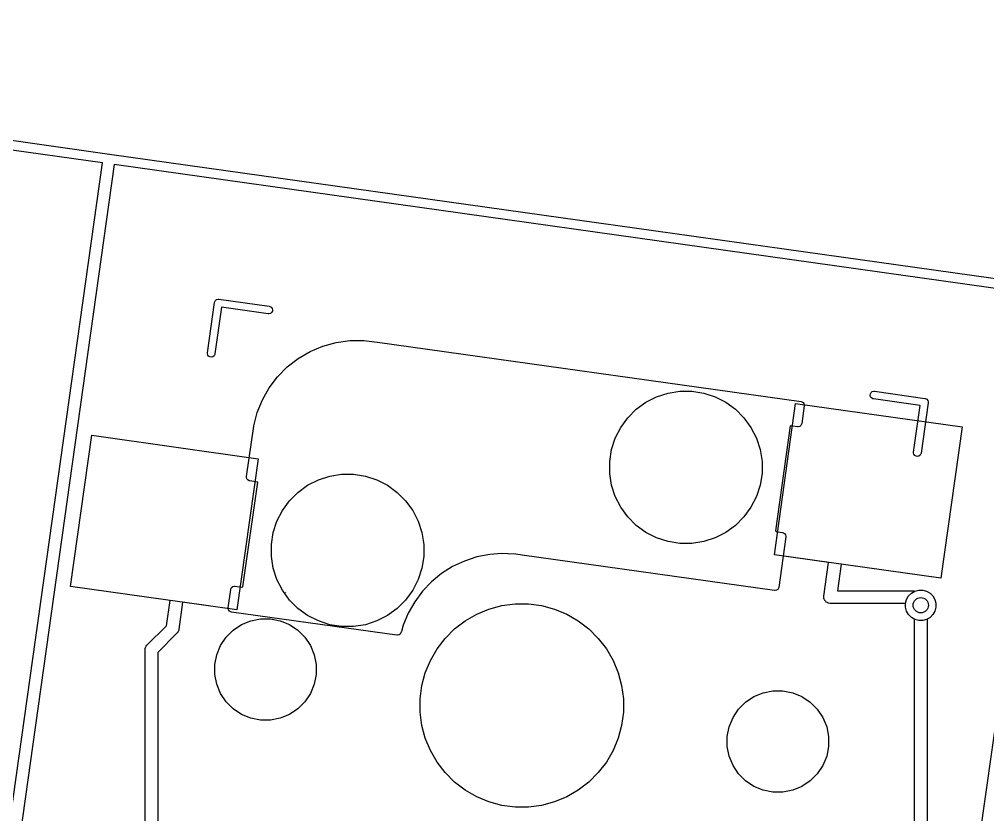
# Model space of a CAD drawing. Header units: millimetres. Extents: x 14 to 286, y -133 to -45.
# Drawn here: x 101.68 to 120.69, y -63.56 to -47.94 of the extents above; entities that cross this region are included whole.
import ezdxf

# ---------------------------------------------------------------- set-up
doc = ezdxf.new("R2010")
doc.units = ezdxf.units.MM
for name, color, linetype, true_color in [('B.Cu', 153, 'CONTINUOUS', 0x4d7fc4), ('B.Mask', 4, 'CONTINUOUS', 0x02ffee), ('B.Paste', 132, 'CONTINUOUS', 0x00c2c2), ('B.Silkscreen', 31, 'CONTINUOUS', 0xe8b2a7), ('F.Cu', 13, 'CONTINUOUS', 0xc83434), ('F.Mask', 201, 'CONTINUOUS', 0xd864ff), ('F.Silkscreen', 41, 'CONTINUOUS', 0xf2eda1), ('User.Drawings', 9, 'CONTINUOUS', 0xc2c2c2)]:
    doc.layers.add(name, color=color, linetype=linetype, true_color=true_color)

msp = doc.modelspace()

# ---------------------------------------------------------------- linework, layer by layer
at = {"layer": 'B.Cu', "linetype": 'CONTINUOUS'}
for p, q in [((116.505813, -58.455108), (116.923332, -55.484304)), ((116.923332, -55.484304), (120.191217, -55.943576)), ((120.191217, -55.943576), (119.773698, -58.91438)), ((102.684667, -59.077635), (103.102186, -56.106831)), ((103.102186, -56.106831), (106.370071, -56.566103)), ((106.370071, -56.566103), (105.952552, -59.536907)), ((117.570353, -58.604719), (116.505813, -58.455108)), ((117.477416, -59.266003), (117.570353, -58.604719)), ((117.817921, -58.639513), (117.744997, -59.1584)), ((119.773698, -58.91438), (117.817921, -58.639513)), ((104.640449, -59.352502), (102.684667, -59.077635)), ((117.476401, -59.290486), (117.477416, -59.266003)), ((117.478602, -59.298997), (117.476401, -59.290486)), ((117.478602, -59.307786), (117.478602, -59.298997)), ((117.484652, -59.322392), (117.478602, -59.307786)), ((117.744997, -59.1584), (119.2191, -59.1584)), ((119.2191, -59.1584), (119.243486, -59.160802)), ((119.243486, -59.160802), (119.243487, -59.160802)), ((119.243487, -59.160802), (119.256684, -59.166268)), ((119.256684, -59.166268), (119.26315, -59.168947)), ((119.26315, -59.168947), (119.265595, -59.167536)), ((119.265595, -59.167536), (119.341242, -59.147267)), ((119.341242, -59.147267), (119.419558, -59.147267)), ((119.419558, -59.147267), (119.495205, -59.167536)), ((119.495205, -59.167536), (119.563028, -59.206694)), ((119.563028, -59.206694), (119.618406, -59.262072)), ((119.618406, -59.262072), (119.657564, -59.329895)), ((104.570954, -59.846969), (104.640449, -59.352502)), ((104.888015, -59.387295), (104.812683, -59.923297)), ((105.952552, -59.536907), (104.888015, -59.387295)), ((117.488612, -59.337705), (117.484652, -59.322392)), ((117.493902, -59.344725), (117.488612, -59.337705)), ((117.497266, -59.352846), (117.493902, -59.344725)), ((117.508448, -59.364028), (117.497266, -59.352846)), ((117.517965, -59.376657), (117.508448, -59.364028)), ((117.525537, -59.381117), (117.517965, -59.376657)), ((117.531754, -59.387334), (117.525537, -59.381117)), ((117.546365, -59.393386), (117.531754, -59.387334)), ((117.559989, -59.401411), (117.546365, -59.393386)), ((117.568693, -59.402634), (117.559989, -59.401411)), ((117.576814, -59.405998), (117.568693, -59.402634)), ((117.6012, -59.4084), (117.576814, -59.405998)), ((119.082967, -59.4084), (117.6012, -59.4084)), ((119.082967, -59.483858), (119.082967, -59.4084)), ((119.103236, -59.559505), (119.082967, -59.483858)), ((119.657564, -59.329895), (119.677833, -59.405542)), ((119.677833, -59.483858), (119.657564, -59.559505)), ((119.677833, -59.405542), (119.677833, -59.483858)), ((119.142394, -59.627328), (119.103236, -59.559505)), ((119.197772, -59.682706), (119.142394, -59.627328)), ((119.265595, -59.721864), (119.197772, -59.682706)), ((119.563028, -59.682706), (119.495205, -59.721864)), ((119.618406, -59.627328), (119.563028, -59.682706)), ((119.657564, -59.559505), (119.618406, -59.627328)), ((104.186312, -60.231612), (104.570954, -59.846969)), ((119.341242, -59.742133), (119.265595, -59.721864)), ((119.419558, -59.742133), (119.341242, -59.742133)), ((119.495205, -59.721864), (119.419558, -59.742133)), ((104.777188, -59.994288), (104.3997, -60.371776)), ((104.780217, -59.990596), (104.777188, -59.994288)), ((104.782157, -59.989135), (104.780217, -59.990596)), ((104.784039, -59.985939), (104.782157, -59.989135)), ((104.79227, -59.975909), (104.784039, -59.985939)), ((104.792834, -59.975346), (104.79227, -59.975909)), ((104.798885, -59.960736), (104.792834, -59.975346)), ((104.806911, -59.947112), (104.798885, -59.960736)), ((104.810271, -59.933247), (104.806911, -59.947112)), ((104.811498, -59.930286), (104.810271, -59.933247)), ((104.812683, -59.923297), (104.811498, -59.928186)), ((104.811498, -59.928186), (104.811498, -59.930286)), ((104.159424, -60.277936), (104.170766, -60.250554)), ((104.170766, -60.250554), (104.170771, -60.250548)), ((104.170771, -60.250548), (104.186312, -60.231612)), ((104.1497, -60.32), (104.152102, -60.295614)), ((104.1497, -74.796162), (104.1497, -60.32)), ((104.152102, -60.295614), (104.153016, -60.293408)), ((104.153016, -60.293408), (104.159424, -60.277936)), ((104.3997, -60.371776), (104.3997, -74.8049))]:
    msp.add_line(p, q, dxfattribs=at)
at = {"layer": 'B.Cu'}
msp.add_circle((119.3804, -59.4447), 0.15, dxfattribs=at)
at = {"layer": 'B.Mask', "linetype": 'CONTINUOUS'}
for p, q in [((114.194055, -55.350719), (114.417912, -55.277983)), ((114.417912, -55.277983), (114.650391, -55.241162)), ((114.650391, -55.241162), (114.885769, -55.241162)), ((114.885769, -55.241162), (115.118248, -55.277983)), ((115.118248, -55.277983), (115.342105, -55.350719)), ((113.793908, -55.595929), (113.984332, -55.457578)), ((113.984332, -55.457578), (114.194055, -55.350719)), ((115.342105, -55.350719), (115.551828, -55.457578)), ((115.551828, -55.457578), (115.742252, -55.595929)), ((116.505813, -58.455108), (116.923332, -55.484304)), ((116.923332, -55.484304), (120.191217, -55.943576)), ((113.627471, -55.762366), (113.793908, -55.595929)), ((115.742252, -55.595929), (115.908689, -55.762366)), ((113.48912, -55.95279), (113.627471, -55.762366)), ((115.908689, -55.762366), (116.04704, -55.95279)), ((113.382261, -56.162513), (113.48912, -55.95279)), ((116.04704, -55.95279), (116.153899, -56.162513)), ((120.191217, -55.943576), (119.773698, -58.91438)), ((102.684667, -59.077635), (103.102186, -56.106831)), ((103.102186, -56.106831), (106.370071, -56.566103)), ((113.309525, -56.38637), (113.382261, -56.162513)), ((116.153899, -56.162513), (116.226635, -56.38637)), ((113.272704, -56.618849), (113.309525, -56.38637)), ((116.226635, -56.38637), (116.263456, -56.618849)), ((106.370071, -56.566103), (105.952552, -59.536907)), ((113.272704, -56.854227), (113.272704, -56.618849)), ((116.263456, -56.618849), (116.263456, -56.854227)), ((107.34263, -57.08911), (107.552353, -56.982251)), ((107.552353, -56.982251), (107.77621, -56.909515)), ((107.77621, -56.909515), (108.008689, -56.872694)), ((108.008689, -56.872694), (108.244067, -56.872694)), ((108.244067, -56.872694), (108.476546, -56.909515)), ((108.476546, -56.909515), (108.700403, -56.982251)), ((108.700403, -56.982251), (108.910126, -57.08911)), ((113.309525, -57.086706), (113.272704, -56.854227)), ((116.263456, -56.854227), (116.226635, -57.086706)), ((107.152206, -57.227461), (107.34263, -57.08911)), ((108.910126, -57.08911), (109.10055, -57.227461)), ((113.382261, -57.310563), (113.309525, -57.086706)), ((116.226635, -57.086706), (116.153899, -57.310563)), ((106.847418, -57.584322), (106.985769, -57.393898)), ((106.985769, -57.393898), (107.152206, -57.227461)), ((109.10055, -57.227461), (109.266987, -57.393898)), ((109.266987, -57.393898), (109.405338, -57.584322)), ((113.48912, -57.520286), (113.382261, -57.310563)), ((116.153899, -57.310563), (116.04704, -57.520286)), ((106.740559, -57.794045), (106.847418, -57.584322)), ((109.405338, -57.584322), (109.512197, -57.794045)), ((113.627471, -57.71071), (113.48912, -57.520286)), ((116.04704, -57.520286), (115.908689, -57.71071)), ((113.793908, -57.877147), (113.627471, -57.71071)), ((115.908689, -57.71071), (115.742252, -57.877147)), ((106.667823, -58.017902), (106.740559, -57.794045)), ((109.512197, -57.794045), (109.584933, -58.017902)), ((113.984332, -58.015498), (113.793908, -57.877147)), ((115.742252, -57.877147), (115.551828, -58.015498)), ((106.631002, -58.250381), (106.667823, -58.017902)), ((109.584933, -58.017902), (109.621754, -58.250381)), ((114.194055, -58.122357), (113.984332, -58.015498)), ((114.417912, -58.195093), (114.194055, -58.122357)), ((115.342105, -58.122357), (115.118248, -58.195093)), ((115.551828, -58.015498), (115.342105, -58.122357)), ((106.631002, -58.485759), (106.631002, -58.250381)), ((109.621754, -58.250381), (109.621754, -58.485759)), ((114.650391, -58.231914), (114.417912, -58.195093)), ((114.885769, -58.231914), (114.650391, -58.231914)), ((115.118248, -58.195093), (114.885769, -58.231914)), ((106.667823, -58.718238), (106.631002, -58.485759)), ((109.621754, -58.485759), (109.584933, -58.718238)), ((119.773698, -58.91438), (116.505813, -58.455108)), ((106.740559, -58.942095), (106.667823, -58.718238)), ((109.584933, -58.718238), (109.512197, -58.942095)), ((105.952552, -59.536907), (102.684667, -59.077635)), ((106.847418, -59.151818), (106.740559, -58.942095)), ((109.512197, -58.942095), (109.405338, -59.151818)), ((106.985769, -59.342242), (106.847418, -59.151818)), ((109.405338, -59.151818), (109.266987, -59.342242)), ((107.152206, -59.508679), (106.985769, -59.342242)), ((109.266987, -59.342242), (109.10055, -59.508679)), ((110.902921, -59.51974), (111.155619, -59.452029)), ((111.155619, -59.452029), (111.414994, -59.417882)), ((111.414994, -59.417882), (111.676606, -59.417882)), ((111.676606, -59.417882), (111.935981, -59.452029)), ((111.935981, -59.452029), (112.188679, -59.51974)), ((107.34263, -59.64703), (107.152206, -59.508679)), ((107.552353, -59.753889), (107.34263, -59.64703)), ((108.910126, -59.64703), (108.700403, -59.753889)), ((109.10055, -59.508679), (108.910126, -59.64703)), ((110.43466, -59.750661), (110.661223, -59.619855)), ((110.661223, -59.619855), (110.902921, -59.51974)), ((112.188679, -59.51974), (112.430377, -59.619855)), ((112.430377, -59.619855), (112.65694, -59.750661)), ((105.880845, -59.933591), (106.043841, -59.82468)), ((106.043841, -59.82468), (106.224953, -59.749661)), ((106.224953, -59.749661), (106.417221, -59.711416)), ((106.417221, -59.711416), (106.613255, -59.711416)), ((106.613255, -59.711416), (106.805523, -59.749661)), ((106.805523, -59.749661), (106.986635, -59.82468)), ((106.986635, -59.82468), (107.149631, -59.933591)), ((107.77621, -59.826625), (107.552353, -59.753889)), ((108.008689, -59.863446), (107.77621, -59.826625)), ((108.244067, -59.863446), (108.008689, -59.863446)), ((108.476546, -59.826625), (108.244067, -59.863446)), ((108.700403, -59.753889), (108.476546, -59.826625)), ((110.227108, -59.90992), (110.43466, -59.750661)), ((112.65694, -59.750661), (112.864492, -59.90992)), ((105.633317, -60.235204), (105.742228, -60.072208)), ((105.742228, -60.072208), (105.880845, -59.933591)), ((107.149631, -59.933591), (107.288248, -60.072208)), ((107.288248, -60.072208), (107.397159, -60.235204)), ((110.04212, -60.094908), (110.227108, -59.90992)), ((112.864492, -59.90992), (113.04948, -60.094908)), ((105.558298, -60.416316), (105.633317, -60.235204)), ((107.397159, -60.235204), (107.472178, -60.416316)), ((109.882861, -60.30246), (110.04212, -60.094908)), ((113.04948, -60.094908), (113.208739, -60.30246)), ((105.520053, -60.608584), (105.558298, -60.416316)), ((107.472178, -60.416316), (107.510423, -60.608584)), ((109.752055, -60.529023), (109.882861, -60.30246)), ((113.208739, -60.30246), (113.339545, -60.529023)), ((105.520053, -60.804618), (105.520053, -60.608584)), ((107.510423, -60.608584), (107.510423, -60.804618)), ((109.65194, -60.770721), (109.752055, -60.529023)), ((113.339545, -60.529023), (113.43966, -60.770721)), ((105.558298, -60.996886), (105.520053, -60.804618)), ((107.510423, -60.804618), (107.472178, -60.996886)), ((109.584229, -61.023419), (109.65194, -60.770721)), ((113.43966, -60.770721), (113.507371, -61.023419)), ((105.633317, -61.177998), (105.558298, -60.996886)), ((107.472178, -60.996886), (107.397159, -61.177998)), ((109.550082, -61.282794), (109.584229, -61.023419)), ((113.507371, -61.023419), (113.541518, -61.282794)), ((105.742228, -61.340994), (105.633317, -61.177998)), ((107.397159, -61.177998), (107.288248, -61.340994)), ((116.104965, -61.238678), (116.286077, -61.163659)), ((116.286077, -61.163659), (116.478345, -61.125414)), ((116.478345, -61.125414), (116.674379, -61.125414)), ((116.674379, -61.125414), (116.866647, -61.163659)), ((116.866647, -61.163659), (117.047759, -61.238678)), ((105.880845, -61.479611), (105.742228, -61.340994)), ((107.288248, -61.340994), (107.149631, -61.479611)), ((109.550082, -61.544406), (109.550082, -61.282794)), ((113.541518, -61.282794), (113.541518, -61.544406)), ((115.803352, -61.486206), (115.941969, -61.347589)), ((115.941969, -61.347589), (116.104965, -61.238678)), ((117.047759, -61.238678), (117.210755, -61.347589)), ((117.210755, -61.347589), (117.349372, -61.486206)), ((106.043841, -61.588522), (105.880845, -61.479611)), ((106.224953, -61.663541), (106.043841, -61.588522)), ((106.986635, -61.588522), (106.805523, -61.663541)), ((107.149631, -61.479611), (106.986635, -61.588522)), ((109.584229, -61.803781), (109.550082, -61.544406)), ((113.541518, -61.544406), (113.507371, -61.803781)), ((115.694441, -61.649202), (115.803352, -61.486206)), ((117.349372, -61.486206), (117.458283, -61.649202)), ((106.417221, -61.701786), (106.224953, -61.663541)), ((106.613255, -61.701786), (106.417221, -61.701786)), ((106.805523, -61.663541), (106.613255, -61.701786)), ((115.619422, -61.830314), (115.694441, -61.649202)), ((117.458283, -61.649202), (117.533302, -61.830314)), ((109.65194, -62.056479), (109.584229, -61.803781)), ((113.507371, -61.803781), (113.43966, -62.056479)), ((115.581177, -62.022582), (115.619422, -61.830314)), ((117.533302, -61.830314), (117.571547, -62.022582)), ((109.752055, -62.298177), (109.65194, -62.056479)), ((113.43966, -62.056479), (113.339545, -62.298177)), ((115.581177, -62.218616), (115.581177, -62.022582)), ((117.571547, -62.022582), (117.571547, -62.218616)), ((109.882861, -62.52474), (109.752055, -62.298177)), ((113.339545, -62.298177), (113.208739, -62.52474)), ((115.619422, -62.410884), (115.581177, -62.218616)), ((117.571547, -62.218616), (117.533302, -62.410884)), ((110.04212, -62.732292), (109.882861, -62.52474)), ((113.208739, -62.52474), (113.04948, -62.732292)), ((115.694441, -62.591996), (115.619422, -62.410884)), ((117.533302, -62.410884), (117.458283, -62.591996)), ((110.227108, -62.91728), (110.04212, -62.732292)), ((113.04948, -62.732292), (112.864492, -62.91728)), ((115.803352, -62.754992), (115.694441, -62.591996)), ((117.458283, -62.591996), (117.349372, -62.754992)), ((110.43466, -63.076539), (110.227108, -62.91728)), ((112.864492, -62.91728), (112.65694, -63.076539)), ((115.941969, -62.893609), (115.803352, -62.754992)), ((116.104965, -63.00252), (115.941969, -62.893609)), ((117.210755, -62.893609), (117.047759, -63.00252)), ((117.349372, -62.754992), (117.210755, -62.893609)), ((110.661223, -63.207345), (110.43466, -63.076539)), ((112.65694, -63.076539), (112.430377, -63.207345)), ((116.286077, -63.077539), (116.104965, -63.00252)), ((116.478345, -63.115784), (116.286077, -63.077539)), ((116.674379, -63.115784), (116.478345, -63.115784)), ((116.866647, -63.077539), (116.674379, -63.115784)), ((117.047759, -63.00252), (116.866647, -63.077539)), ((110.902921, -63.30746), (110.661223, -63.207345)), ((112.430377, -63.207345), (112.188679, -63.30746)), ((111.155619, -63.375171), (110.902921, -63.30746)), ((111.414994, -63.409318), (111.155619, -63.375171)), ((111.676606, -63.409318), (111.414994, -63.409318)), ((111.935981, -63.375171), (111.676606, -63.409318)), ((112.188679, -63.30746), (111.935981, -63.375171))]:
    msp.add_line(p, q, dxfattribs=at)
at = {"layer": 'B.Paste', "linetype": 'CONTINUOUS'}
for p, q in [((116.505813, -58.455108), (116.923332, -55.484304)), ((116.923332, -55.484304), (120.191217, -55.943576)), ((120.191217, -55.943576), (119.773698, -58.91438)), ((102.684667, -59.077635), (103.102186, -56.106831)), ((103.102186, -56.106831), (106.370071, -56.566103)), ((106.370071, -56.566103), (105.952552, -59.536907)), ((119.773698, -58.91438), (116.505813, -58.455108)), ((105.952552, -59.536907), (102.684667, -59.077635))]:
    msp.add_line(p, q, dxfattribs=at)
at = {"layer": 'B.Silkscreen', "linetype": 'CONTINUOUS'}
for p, q in [((107.392513, -54.458599), (107.642867, -54.352909)), ((107.642867, -54.352909), (107.904876, -54.280801)), ((107.904876, -54.280801), (108.174054, -54.243508)), ((108.174054, -54.243508), (108.445798, -54.24167)), ((108.445798, -54.24167), (108.709925, -54.274626)), ((108.709925, -54.274626), (108.711761, -54.274703)), ((108.711761, -54.274703), (117.030014, -55.443757)), ((107.158095, -54.596063), (107.392513, -54.458599)), ((106.943626, -54.762949), (107.158095, -54.596063)), ((106.752774, -54.956401), (106.943626, -54.762949)), ((106.588805, -55.173108), (106.752774, -54.956401)), ((106.454526, -55.409364), (106.588805, -55.173108)), ((106.352232, -55.661126), (106.454526, -55.409364)), ((117.030014, -55.443757), (117.044303, -55.44722)), ((117.044303, -55.44722), (117.069517, -55.462073)), ((117.069517, -55.462073), (117.087128, -55.485443)), ((117.087128, -55.485443), (117.093657, -55.510691)), ((117.093657, -55.510691), (117.094455, -55.513775)), ((106.283676, -55.924086), (106.352232, -55.661126)), ((117.093846, -55.528465), (117.045135, -55.875059)), ((117.094455, -55.513775), (117.093846, -55.528465)), ((117.041672, -55.889348), (117.026819, -55.914562)), ((117.045135, -55.875059), (117.041672, -55.889348)), ((106.143889, -56.918049), (106.283062, -55.927781)), ((106.283062, -55.927781), (106.283771, -55.924851)), ((106.283771, -55.924851), (106.283676, -55.924086)), ((116.816838, -55.91871), (116.526598, -57.983878)), ((116.960426, -55.938891), (116.816838, -55.91871)), ((116.975106, -55.939499), (116.960426, -55.938891)), ((116.975117, -55.939501), (116.975106, -55.939499)), ((117.003449, -55.932173), (116.975117, -55.939501)), ((117.026819, -55.914562), (117.003449, -55.932173)), ((106.071811, -59.083524), (106.361214, -57.024328)), ((106.143279, -56.932739), (106.143889, -56.918049)), ((106.150607, -56.961071), (106.143279, -56.932739)), ((106.168218, -56.984441), (106.150607, -56.961071)), ((106.193432, -56.999294), (106.168218, -56.984441)), ((106.207721, -57.002757), (106.193432, -56.999294)), ((106.361214, -57.024328), (106.207721, -57.002757)), ((116.526598, -57.983878), (116.559327, -58.003157)), ((116.559327, -58.003157), (116.668164, -58.018454)), ((116.731996, -58.103162), (116.592822, -59.09343)), ((116.668164, -58.018454), (116.682453, -58.021917)), ((116.682453, -58.021917), (116.707667, -58.03677)), ((116.707667, -58.03677), (116.725278, -58.06014)), ((116.725278, -58.06014), (116.732606, -58.088472)), ((116.732606, -58.088472), (116.731996, -58.103162)), ((110.664971, -58.496528), (110.421518, -58.576969)), ((110.916413, -58.446357), (110.664971, -58.496528)), ((111.153388, -58.428604), (110.916413, -58.446357)), ((111.272823, -58.433225), (111.153388, -58.428604)), ((111.277358, -58.432195), (111.272823, -58.433225)), ((111.428206, -58.439351), (111.277358, -58.432195)), ((111.554555, -58.461051), (111.428206, -58.439351)), ((111.555049, -58.460979), (111.554555, -58.461051)), ((111.556774, -58.461397), (111.555049, -58.460979)), ((116.508114, -59.157262), (111.556774, -58.461397)), ((110.189682, -58.686479), (109.972921, -58.823427)), ((110.421518, -58.576969), (110.189682, -58.686479)), ((109.972921, -58.823427), (109.774465, -58.98577)), ((105.832141, -59.13625), (105.835604, -59.12196)), ((105.835604, -59.12196), (105.850457, -59.096746)), ((105.850457, -59.096746), (105.873827, -59.079135)), ((105.873827, -59.079135), (105.875354, -59.07874)), ((105.875354, -59.07874), (105.902159, -59.071807)), ((105.902159, -59.071807), (105.916849, -59.072417)), ((105.916849, -59.072417), (106.042228, -59.090038)), ((106.042228, -59.090038), (106.068023, -59.083367)), ((106.068023, -59.083367), (106.071811, -59.083524)), ((109.774465, -58.98577), (109.597273, -59.171089)), ((116.589359, -59.107719), (116.574506, -59.132933)), ((116.592822, -59.09343), (116.589359, -59.107719)), ((105.782039, -59.492746), (105.832141, -59.13625)), ((106.90701, -59.191224), (106.905959, -59.19628)), ((106.905959, -59.19628), (106.916307, -59.197734)), ((106.916307, -59.197734), (106.90701, -59.191224)), ((109.597273, -59.171089), (109.443986, -59.376621)), ((116.522803, -59.157871), (116.508114, -59.157262)), ((116.522804, -59.157872), (116.522803, -59.157871)), ((116.522805, -59.157872), (116.522804, -59.157871)), ((116.522804, -59.157871), (116.522804, -59.157872)), ((116.551136, -59.150544), (116.522805, -59.157872)), ((116.574506, -59.132933), (116.551136, -59.150544)), ((105.781429, -59.507436), (105.782039, -59.492746)), ((109.443986, -59.376621), (109.31689, -59.599302)), ((105.788757, -59.535768), (105.781429, -59.507436)), ((105.806368, -59.559138), (105.788757, -59.535768)), ((105.831582, -59.573991), (105.806368, -59.559138)), ((105.845871, -59.577454), (105.831582, -59.573991)), ((109.09395, -60.033942), (105.845871, -59.577454)), ((109.31689, -59.599302), (109.217879, -59.835812)), ((109.217879, -59.835812), (109.183218, -59.959237)), ((109.10864, -60.034552), (109.09395, -60.033942)), ((109.136972, -60.027224), (109.10864, -60.034552)), ((109.160342, -60.009613), (109.136972, -60.027224)), ((109.175195, -59.984399), (109.160342, -60.009613)), ((109.177534, -59.967754), (109.175195, -59.984399)), ((109.183218, -59.959237), (109.177534, -59.967754))]:
    msp.add_line(p, q, dxfattribs=at)
at = {"layer": 'F.Cu', "linetype": 'CONTINUOUS'}
for p, q in [((119.103236, -59.329895), (119.142394, -59.262072)), ((119.142394, -59.262072), (119.197772, -59.206694)), ((119.197772, -59.206694), (119.265595, -59.167536)), ((119.265595, -59.167536), (119.341242, -59.147267)), ((119.341242, -59.147267), (119.419558, -59.147267)), ((119.419558, -59.147267), (119.495205, -59.167536)), ((119.495205, -59.167536), (119.563028, -59.206694)), ((119.563028, -59.206694), (119.618406, -59.262072)), ((119.618406, -59.262072), (119.657564, -59.329895)), ((119.082967, -59.405542), (119.103236, -59.329895)), ((119.082967, -59.483858), (119.082967, -59.405542)), ((119.103236, -59.559505), (119.082967, -59.483858)), ((119.657564, -59.329895), (119.677833, -59.405542)), ((119.677833, -59.483858), (119.657564, -59.559505)), ((119.677833, -59.405542), (119.677833, -59.483858)), ((119.142394, -59.627328), (119.103236, -59.559505)), ((119.197772, -59.682706), (119.142394, -59.627328)), ((119.2554, -59.715977), (119.197772, -59.682706)), ((119.563028, -59.682706), (119.5054, -59.715977)), ((119.618406, -59.627328), (119.563028, -59.682706)), ((119.657564, -59.559505), (119.618406, -59.627328)), ((119.2554, -65.163524), (119.2554, -59.715977)), ((119.5054, -59.715977), (119.5054, -65.2153))]:
    msp.add_line(p, q, dxfattribs=at)
at = {"layer": 'F.Cu'}
msp.add_circle((119.3804, -59.4447), 0.15, dxfattribs=at)
at = {"layer": 'F.Mask', "linetype": 'CONTINUOUS'}
for p, q in [((114.194055, -55.350719), (114.417912, -55.277983)), ((114.417912, -55.277983), (114.650391, -55.241162)), ((114.650391, -55.241162), (114.885769, -55.241162)), ((114.885769, -55.241162), (115.118248, -55.277983)), ((115.118248, -55.277983), (115.342105, -55.350719)), ((113.793908, -55.595929), (113.984332, -55.457578)), ((113.984332, -55.457578), (114.194055, -55.350719)), ((115.342105, -55.350719), (115.551828, -55.457578)), ((115.551828, -55.457578), (115.742252, -55.595929)), ((113.627471, -55.762366), (113.793908, -55.595929)), ((115.742252, -55.595929), (115.908689, -55.762366)), ((113.48912, -55.95279), (113.627471, -55.762366)), ((115.908689, -55.762366), (116.04704, -55.95279)), ((113.382261, -56.162513), (113.48912, -55.95279)), ((116.04704, -55.95279), (116.153899, -56.162513)), ((113.309525, -56.38637), (113.382261, -56.162513)), ((116.153899, -56.162513), (116.226635, -56.38637)), ((113.272704, -56.618849), (113.309525, -56.38637)), ((116.226635, -56.38637), (116.263456, -56.618849)), ((113.272704, -56.854227), (113.272704, -56.618849)), ((116.263456, -56.618849), (116.263456, -56.854227)), ((107.34263, -57.08911), (107.552353, -56.982251)), ((107.552353, -56.982251), (107.77621, -56.909515)), ((107.77621, -56.909515), (108.008689, -56.872694)), ((108.008689, -56.872694), (108.244067, -56.872694)), ((108.244067, -56.872694), (108.476546, -56.909515)), ((108.476546, -56.909515), (108.700403, -56.982251)), ((108.700403, -56.982251), (108.910126, -57.08911)), ((113.309525, -57.086706), (113.272704, -56.854227)), ((116.263456, -56.854227), (116.226635, -57.086706)), ((107.152206, -57.227461), (107.34263, -57.08911)), ((108.910126, -57.08911), (109.10055, -57.227461)), ((113.382261, -57.310563), (113.309525, -57.086706)), ((116.226635, -57.086706), (116.153899, -57.310563)), ((106.847418, -57.584322), (106.985769, -57.393898)), ((106.985769, -57.393898), (107.152206, -57.227461)), ((109.10055, -57.227461), (109.266987, -57.393898)), ((109.266987, -57.393898), (109.405338, -57.584322)), ((113.48912, -57.520286), (113.382261, -57.310563)), ((116.153899, -57.310563), (116.04704, -57.520286)), ((106.740559, -57.794045), (106.847418, -57.584322)), ((109.405338, -57.584322), (109.512197, -57.794045)), ((113.627471, -57.71071), (113.48912, -57.520286)), ((116.04704, -57.520286), (115.908689, -57.71071)), ((113.793908, -57.877147), (113.627471, -57.71071)), ((115.908689, -57.71071), (115.742252, -57.877147)), ((106.667823, -58.017902), (106.740559, -57.794045)), ((109.512197, -57.794045), (109.584933, -58.017902)), ((113.984332, -58.015498), (113.793908, -57.877147)), ((115.742252, -57.877147), (115.551828, -58.015498)), ((106.631002, -58.250381), (106.667823, -58.017902)), ((109.584933, -58.017902), (109.621754, -58.250381)), ((114.194055, -58.122357), (113.984332, -58.015498)), ((114.417912, -58.195093), (114.194055, -58.122357)), ((115.342105, -58.122357), (115.118248, -58.195093)), ((115.551828, -58.015498), (115.342105, -58.122357)), ((106.631002, -58.485759), (106.631002, -58.250381)), ((109.621754, -58.250381), (109.621754, -58.485759)), ((114.650391, -58.231914), (114.417912, -58.195093)), ((114.885769, -58.231914), (114.650391, -58.231914)), ((115.118248, -58.195093), (114.885769, -58.231914)), ((106.667823, -58.718238), (106.631002, -58.485759)), ((109.621754, -58.485759), (109.584933, -58.718238)), ((106.740559, -58.942095), (106.667823, -58.718238)), ((109.584933, -58.718238), (109.512197, -58.942095)), ((106.847418, -59.151818), (106.740559, -58.942095)), ((109.512197, -58.942095), (109.405338, -59.151818)), ((106.985769, -59.342242), (106.847418, -59.151818)), ((109.405338, -59.151818), (109.266987, -59.342242)), ((107.152206, -59.508679), (106.985769, -59.342242)), ((109.266987, -59.342242), (109.10055, -59.508679)), ((110.902921, -59.51974), (111.155619, -59.452029)), ((111.155619, -59.452029), (111.414994, -59.417882)), ((111.414994, -59.417882), (111.676606, -59.417882)), ((111.676606, -59.417882), (111.935981, -59.452029)), ((111.935981, -59.452029), (112.188679, -59.51974)), ((107.34263, -59.64703), (107.152206, -59.508679)), ((107.552353, -59.753889), (107.34263, -59.64703)), ((108.910126, -59.64703), (108.700403, -59.753889)), ((109.10055, -59.508679), (108.910126, -59.64703)), ((110.43466, -59.750661), (110.661223, -59.619855)), ((110.661223, -59.619855), (110.902921, -59.51974)), ((112.188679, -59.51974), (112.430377, -59.619855)), ((112.430377, -59.619855), (112.65694, -59.750661)), ((105.880845, -59.933591), (106.043841, -59.82468)), ((106.043841, -59.82468), (106.224953, -59.749661)), ((106.224953, -59.749661), (106.417221, -59.711416)), ((106.417221, -59.711416), (106.613255, -59.711416)), ((106.613255, -59.711416), (106.805523, -59.749661)), ((106.805523, -59.749661), (106.986635, -59.82468)), ((106.986635, -59.82468), (107.149631, -59.933591)), ((107.77621, -59.826625), (107.552353, -59.753889)), ((108.008689, -59.863446), (107.77621, -59.826625)), ((108.244067, -59.863446), (108.008689, -59.863446)), ((108.476546, -59.826625), (108.244067, -59.863446)), ((108.700403, -59.753889), (108.476546, -59.826625)), ((110.227108, -59.90992), (110.43466, -59.750661)), ((112.65694, -59.750661), (112.864492, -59.90992)), ((105.633317, -60.235204), (105.742228, -60.072208)), ((105.742228, -60.072208), (105.880845, -59.933591)), ((107.149631, -59.933591), (107.288248, -60.072208)), ((107.288248, -60.072208), (107.397159, -60.235204)), ((110.04212, -60.094908), (110.227108, -59.90992)), ((112.864492, -59.90992), (113.04948, -60.094908)), ((105.558298, -60.416316), (105.633317, -60.235204)), ((107.397159, -60.235204), (107.472178, -60.416316)), ((109.882861, -60.30246), (110.04212, -60.094908)), ((113.04948, -60.094908), (113.208739, -60.30246)), ((105.520053, -60.608584), (105.558298, -60.416316)), ((107.472178, -60.416316), (107.510423, -60.608584)), ((109.752055, -60.529023), (109.882861, -60.30246)), ((113.208739, -60.30246), (113.339545, -60.529023)), ((105.520053, -60.804618), (105.520053, -60.608584)), ((107.510423, -60.608584), (107.510423, -60.804618)), ((109.65194, -60.770721), (109.752055, -60.529023)), ((113.339545, -60.529023), (113.43966, -60.770721)), ((105.558298, -60.996886), (105.520053, -60.804618)), ((107.510423, -60.804618), (107.472178, -60.996886)), ((109.584229, -61.023419), (109.65194, -60.770721)), ((113.43966, -60.770721), (113.507371, -61.023419)), ((105.633317, -61.177998), (105.558298, -60.996886)), ((107.472178, -60.996886), (107.397159, -61.177998)), ((109.550082, -61.282794), (109.584229, -61.023419)), ((113.507371, -61.023419), (113.541518, -61.282794)), ((105.742228, -61.340994), (105.633317, -61.177998)), ((107.397159, -61.177998), (107.288248, -61.340994)), ((116.104965, -61.238678), (116.286077, -61.163659)), ((116.286077, -61.163659), (116.478345, -61.125414)), ((116.478345, -61.125414), (116.674379, -61.125414)), ((116.674379, -61.125414), (116.866647, -61.163659)), ((116.866647, -61.163659), (117.047759, -61.238678)), ((105.880845, -61.479611), (105.742228, -61.340994)), ((107.288248, -61.340994), (107.149631, -61.479611)), ((109.550082, -61.544406), (109.550082, -61.282794)), ((113.541518, -61.282794), (113.541518, -61.544406)), ((115.803352, -61.486206), (115.941969, -61.347589)), ((115.941969, -61.347589), (116.104965, -61.238678)), ((117.047759, -61.238678), (117.210755, -61.347589)), ((117.210755, -61.347589), (117.349372, -61.486206)), ((106.043841, -61.588522), (105.880845, -61.479611)), ((106.224953, -61.663541), (106.043841, -61.588522)), ((106.986635, -61.588522), (106.805523, -61.663541)), ((107.149631, -61.479611), (106.986635, -61.588522)), ((109.584229, -61.803781), (109.550082, -61.544406)), ((113.541518, -61.544406), (113.507371, -61.803781)), ((115.694441, -61.649202), (115.803352, -61.486206)), ((117.349372, -61.486206), (117.458283, -61.649202)), ((106.417221, -61.701786), (106.224953, -61.663541)), ((106.613255, -61.701786), (106.417221, -61.701786)), ((106.805523, -61.663541), (106.613255, -61.701786)), ((115.619422, -61.830314), (115.694441, -61.649202)), ((117.458283, -61.649202), (117.533302, -61.830314)), ((109.65194, -62.056479), (109.584229, -61.803781)), ((113.507371, -61.803781), (113.43966, -62.056479)), ((115.581177, -62.022582), (115.619422, -61.830314)), ((117.533302, -61.830314), (117.571547, -62.022582)), ((109.752055, -62.298177), (109.65194, -62.056479)), ((113.43966, -62.056479), (113.339545, -62.298177)), ((115.581177, -62.218616), (115.581177, -62.022582)), ((117.571547, -62.022582), (117.571547, -62.218616)), ((109.882861, -62.52474), (109.752055, -62.298177)), ((113.339545, -62.298177), (113.208739, -62.52474)), ((115.619422, -62.410884), (115.581177, -62.218616)), ((117.571547, -62.218616), (117.533302, -62.410884)), ((110.04212, -62.732292), (109.882861, -62.52474)), ((113.208739, -62.52474), (113.04948, -62.732292)), ((115.694441, -62.591996), (115.619422, -62.410884)), ((117.533302, -62.410884), (117.458283, -62.591996)), ((110.227108, -62.91728), (110.04212, -62.732292)), ((113.04948, -62.732292), (112.864492, -62.91728)), ((115.803352, -62.754992), (115.694441, -62.591996)), ((117.458283, -62.591996), (117.349372, -62.754992)), ((110.43466, -63.076539), (110.227108, -62.91728)), ((112.864492, -62.91728), (112.65694, -63.076539)), ((115.941969, -62.893609), (115.803352, -62.754992)), ((116.104965, -63.00252), (115.941969, -62.893609)), ((117.210755, -62.893609), (117.047759, -63.00252)), ((117.349372, -62.754992), (117.210755, -62.893609)), ((110.661223, -63.207345), (110.43466, -63.076539)), ((112.65694, -63.076539), (112.430377, -63.207345)), ((116.286077, -63.077539), (116.104965, -63.00252)), ((116.478345, -63.115784), (116.286077, -63.077539)), ((116.674379, -63.115784), (116.478345, -63.115784)), ((116.866647, -63.077539), (116.674379, -63.115784)), ((117.047759, -63.00252), (116.866647, -63.077539)), ((110.902921, -63.30746), (110.661223, -63.207345)), ((112.430377, -63.207345), (112.188679, -63.30746)), ((111.155619, -63.375171), (110.902921, -63.30746)), ((111.414994, -63.409318), (111.155619, -63.375171)), ((111.676606, -63.409318), (111.414994, -63.409318)), ((111.935981, -63.375171), (111.676606, -63.409318)), ((112.188679, -63.30746), (111.935981, -63.375171))]:
    msp.add_line(p, q, dxfattribs=at)
at = {"layer": 'F.Silkscreen', "linetype": 'CONTINUOUS'}
for p, q in [((110.902921, -59.51974), (111.155619, -59.452029)), ((111.155619, -59.452029), (111.414994, -59.417882)), ((111.414994, -59.417882), (111.676606, -59.417882)), ((111.676606, -59.417882), (111.935981, -59.452029)), ((111.935981, -59.452029), (112.188679, -59.51974)), ((110.43466, -59.750661), (110.661223, -59.619855)), ((110.661223, -59.619855), (110.902921, -59.51974)), ((112.188679, -59.51974), (112.430377, -59.619855)), ((112.430377, -59.619855), (112.65694, -59.750661)), ((105.880845, -59.933591), (106.043841, -59.82468)), ((106.043841, -59.82468), (106.224953, -59.749661)), ((106.224953, -59.749661), (106.417221, -59.711416)), ((106.417221, -59.711416), (106.613255, -59.711416)), ((106.613255, -59.711416), (106.805523, -59.749661)), ((106.805523, -59.749661), (106.986635, -59.82468)), ((106.986635, -59.82468), (107.149631, -59.933591)), ((110.227108, -59.90992), (110.43466, -59.750661)), ((112.65694, -59.750661), (112.864492, -59.90992)), ((105.633317, -60.235204), (105.742228, -60.072208)), ((105.742228, -60.072208), (105.880845, -59.933591)), ((107.149631, -59.933591), (107.288248, -60.072208)), ((107.288248, -60.072208), (107.397159, -60.235204)), ((110.04212, -60.094908), (110.227108, -59.90992)), ((112.864492, -59.90992), (113.04948, -60.094908)), ((105.558298, -60.416316), (105.633317, -60.235204)), ((107.397159, -60.235204), (107.472178, -60.416316)), ((109.882861, -60.30246), (110.04212, -60.094908)), ((113.04948, -60.094908), (113.208739, -60.30246)), ((105.520053, -60.608584), (105.558298, -60.416316)), ((107.472178, -60.416316), (107.510423, -60.608584)), ((109.752055, -60.529023), (109.882861, -60.30246)), ((113.208739, -60.30246), (113.339545, -60.529023)), ((105.520053, -60.804618), (105.520053, -60.608584)), ((107.510423, -60.608584), (107.510423, -60.804618)), ((109.65194, -60.770721), (109.752055, -60.529023)), ((113.339545, -60.529023), (113.43966, -60.770721)), ((105.558298, -60.996886), (105.520053, -60.804618)), ((107.510423, -60.804618), (107.472178, -60.996886)), ((109.584229, -61.023419), (109.65194, -60.770721)), ((113.43966, -60.770721), (113.507371, -61.023419)), ((105.633317, -61.177998), (105.558298, -60.996886)), ((107.472178, -60.996886), (107.397159, -61.177998)), ((109.550082, -61.282794), (109.584229, -61.023419)), ((113.507371, -61.023419), (113.541518, -61.282794)), ((105.742228, -61.340994), (105.633317, -61.177998)), ((107.397159, -61.177998), (107.288248, -61.340994)), ((116.104965, -61.238678), (116.286077, -61.163659)), ((116.286077, -61.163659), (116.478345, -61.125414)), ((116.478345, -61.125414), (116.674379, -61.125414)), ((116.674379, -61.125414), (116.866647, -61.163659)), ((116.866647, -61.163659), (117.047759, -61.238678)), ((105.880845, -61.479611), (105.742228, -61.340994)), ((107.288248, -61.340994), (107.149631, -61.479611)), ((109.550082, -61.544406), (109.550082, -61.282794)), ((113.541518, -61.282794), (113.541518, -61.544406)), ((115.803352, -61.486206), (115.941969, -61.347589)), ((115.941969, -61.347589), (116.104965, -61.238678)), ((117.047759, -61.238678), (117.210755, -61.347589)), ((117.210755, -61.347589), (117.349372, -61.486206)), ((106.043841, -61.588522), (105.880845, -61.479611)), ((106.224953, -61.663541), (106.043841, -61.588522)), ((106.986635, -61.588522), (106.805523, -61.663541)), ((107.149631, -61.479611), (106.986635, -61.588522)), ((109.584229, -61.803781), (109.550082, -61.544406)), ((113.541518, -61.544406), (113.507371, -61.803781)), ((115.694441, -61.649202), (115.803352, -61.486206)), ((117.349372, -61.486206), (117.458283, -61.649202)), ((106.417221, -61.701786), (106.224953, -61.663541)), ((106.613255, -61.701786), (106.417221, -61.701786)), ((106.805523, -61.663541), (106.613255, -61.701786)), ((115.619422, -61.830314), (115.694441, -61.649202)), ((117.458283, -61.649202), (117.533302, -61.830314)), ((109.65194, -62.056479), (109.584229, -61.803781)), ((113.507371, -61.803781), (113.43966, -62.056479)), ((115.581177, -62.022582), (115.619422, -61.830314)), ((117.533302, -61.830314), (117.571547, -62.022582)), ((109.752055, -62.298177), (109.65194, -62.056479)), ((113.43966, -62.056479), (113.339545, -62.298177)), ((115.581177, -62.218616), (115.581177, -62.022582)), ((117.571547, -62.022582), (117.571547, -62.218616)), ((109.882861, -62.52474), (109.752055, -62.298177)), ((113.339545, -62.298177), (113.208739, -62.52474)), ((115.619422, -62.410884), (115.581177, -62.218616)), ((117.571547, -62.218616), (117.533302, -62.410884)), ((110.04212, -62.732292), (109.882861, -62.52474)), ((113.208739, -62.52474), (113.04948, -62.732292)), ((115.694441, -62.591996), (115.619422, -62.410884)), ((117.533302, -62.410884), (117.458283, -62.591996)), ((110.227108, -62.91728), (110.04212, -62.732292)), ((113.04948, -62.732292), (112.864492, -62.91728)), ((115.803352, -62.754992), (115.694441, -62.591996)), ((117.458283, -62.591996), (117.349372, -62.754992)), ((110.43466, -63.076539), (110.227108, -62.91728)), ((112.864492, -62.91728), (112.65694, -63.076539)), ((115.941969, -62.893609), (115.803352, -62.754992)), ((116.104965, -63.00252), (115.941969, -62.893609)), ((117.210755, -62.893609), (117.047759, -63.00252)), ((117.349372, -62.754992), (117.210755, -62.893609)), ((110.661223, -63.207345), (110.43466, -63.076539)), ((112.65694, -63.076539), (112.430377, -63.207345)), ((116.286077, -63.077539), (116.104965, -63.00252)), ((116.478345, -63.115784), (116.286077, -63.077539)), ((116.674379, -63.115784), (116.478345, -63.115784)), ((116.866647, -63.077539), (116.674379, -63.115784)), ((117.047759, -63.00252), (116.866647, -63.077539)), ((110.902921, -63.30746), (110.661223, -63.207345)), ((112.430377, -63.207345), (112.188679, -63.30746)), ((111.155619, -63.375171), (110.902921, -63.30746)), ((111.414994, -63.409318), (111.155619, -63.375171)), ((111.676606, -63.409318), (111.414994, -63.409318)), ((111.935981, -63.375171), (111.676606, -63.409318)), ((112.188679, -63.30746), (111.935981, -63.375171))]:
    msp.add_line(p, q, dxfattribs=at)
at = {"layer": 'User.Drawings', "linetype": 'CONTINUOUS'}
for p, q in [((84.634458, -47.937103), (103.499065, -50.58835)), ((103.315614, -50.758235), (84.681761, -48.139419)), ((100.695409, -69.401962), (103.315614, -50.758235)), ((103.499065, -50.58835), (103.49917, -50.588375)), ((103.49917, -50.588375), (122.314165, -53.23265)), ((103.546368, -50.790665), (100.926163, -69.434393)), ((122.032518, -53.388724), (103.546368, -50.790665)), ((119.412312, -72.032462), (122.032518, -53.388724)), ((105.374692, -54.487342), (105.513865, -53.497074)), ((105.513865, -53.497074), (105.517328, -53.482785)), ((105.517328, -53.482785), (105.532181, -53.457571)), ((105.651967, -53.592219), (105.523232, -54.508218)), ((105.532181, -53.457571), (105.555551, -53.43996)), ((105.555551, -53.43996), (105.583883, -53.432632)), ((105.583883, -53.432632), (105.598573, -53.433242)), ((105.598573, -53.433242), (106.588841, -53.572415)), ((106.567965, -53.720955), (105.651967, -53.592219)), ((106.588841, -53.572415), (106.60313, -53.575878)), ((106.60313, -53.575878), (106.628344, -53.590731)), ((106.628344, -53.590731), (106.645955, -53.614101)), ((106.582655, -53.721565), (106.567965, -53.720955)), ((106.610987, -53.714237), (106.582655, -53.721565)), ((106.634357, -53.696626), (106.610987, -53.714237)), ((106.64921, -53.671412), (106.634357, -53.696626)), ((106.645955, -53.614101), (106.653283, -53.642433)), ((106.653283, -53.642433), (106.64921, -53.671412)), ((105.374082, -54.502032), (105.374692, -54.487342)), ((105.38141, -54.530364), (105.374082, -54.502032)), ((105.399021, -54.553734), (105.38141, -54.530364)), ((105.424235, -54.568587), (105.399021, -54.553734)), ((105.504916, -54.547721), (105.481546, -54.565332)), ((105.519769, -54.522507), (105.504916, -54.547721)), ((105.523232, -54.508218), (105.519769, -54.522507)), ((105.453214, -54.57266), (105.424235, -54.568587)), ((105.481546, -54.565332), (105.453214, -54.57266)), ((118.38674, -55.321014), (118.390813, -55.292035)), ((118.394068, -55.349346), (118.38674, -55.321014)), ((118.390813, -55.292035), (118.405666, -55.266821)), ((118.405666, -55.266821), (118.429036, -55.24921)), ((118.429036, -55.24921), (118.457368, -55.241882)), ((118.457368, -55.241882), (118.472058, -55.242492)), ((118.472058, -55.242492), (119.462326, -55.381665)), ((118.411679, -55.372716), (118.394068, -55.349346)), ((118.436893, -55.387569), (118.411679, -55.372716)), ((118.451182, -55.391032), (118.436893, -55.387569)), ((119.36718, -55.519767), (118.451182, -55.391032)), ((119.526158, -55.466373), (119.386985, -56.456641)), ((119.462326, -55.381665), (119.476615, -55.385128)), ((119.476615, -55.385128), (119.501829, -55.399981)), ((119.501829, -55.399981), (119.51944, -55.423351)), ((119.51944, -55.423351), (119.526768, -55.451683)), ((119.526768, -55.451683), (119.526158, -55.466373)), ((119.238445, -56.435765), (119.36718, -55.519767)), ((119.237835, -56.450455), (119.238445, -56.435765)), ((119.245163, -56.478787), (119.237835, -56.450455)), ((119.386985, -56.456641), (119.383522, -56.47093)), ((119.262774, -56.502157), (119.245163, -56.478787)), ((119.287988, -56.51701), (119.262774, -56.502157)), ((119.316967, -56.521083), (119.287988, -56.51701)), ((119.345299, -56.513755), (119.316967, -56.521083)), ((119.368669, -56.496144), (119.345299, -56.513755)), ((119.383522, -56.47093), (119.368669, -56.496144))]:
    msp.add_line(p, q, dxfattribs=at)

doc.saveas('drawing.dxf')
